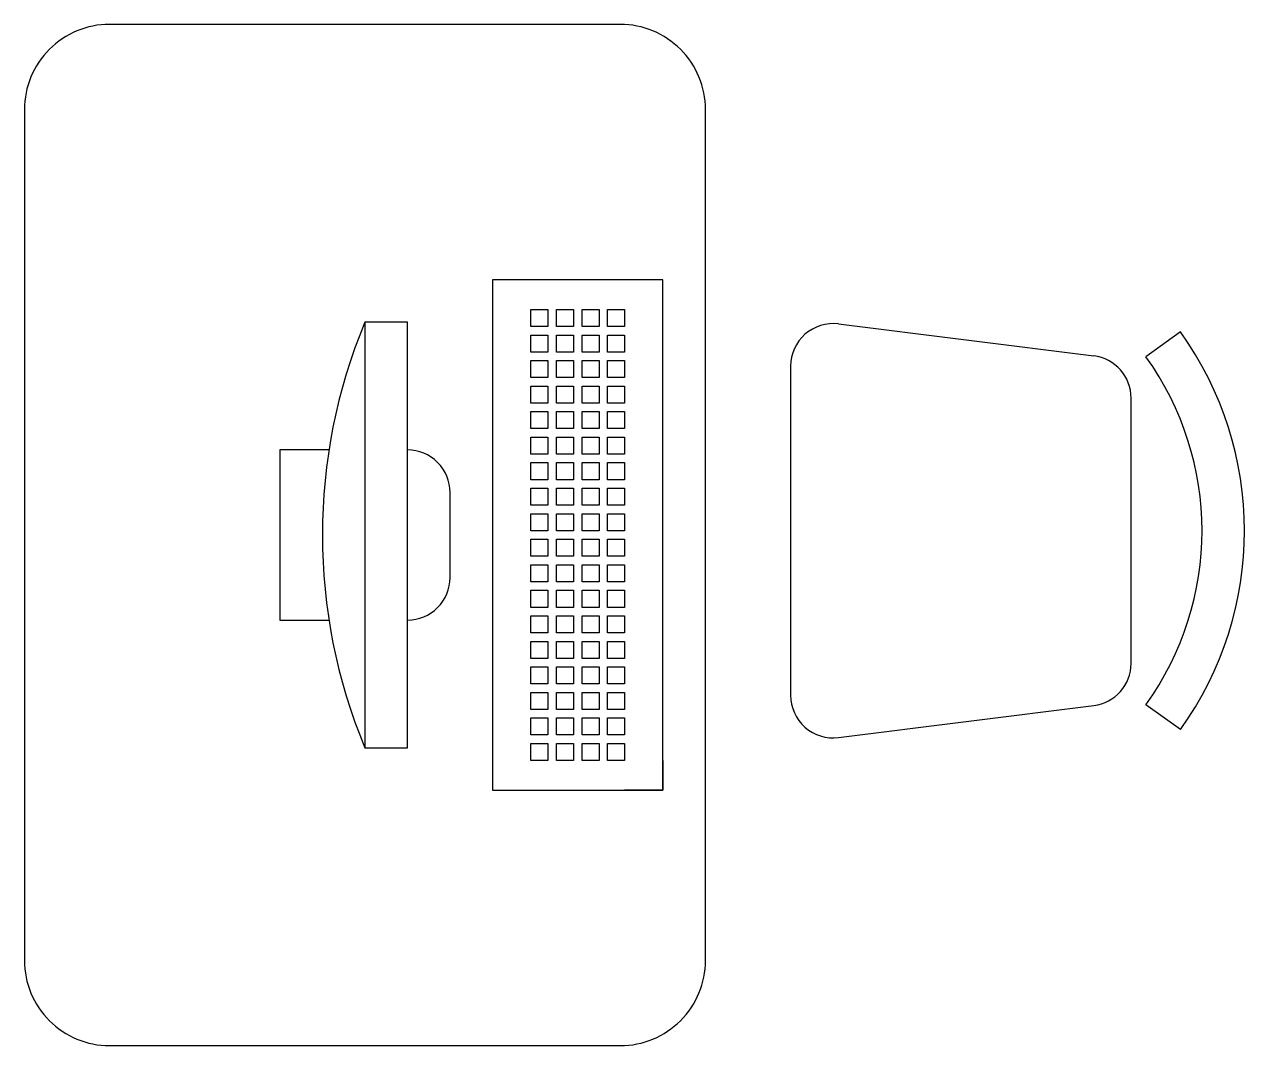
# Model space of a CAD drawing. Header units: millimetres. Extents: x 0 to 143, y 0 to 120.
import ezdxf

# ---------------------------------------------------------------- set-up
doc = ezdxf.new("R2010")
doc.units = ezdxf.units.MM

# ---------------------------------------------------------------- blocks, each defined once
blk = doc.blocks.new('*U4')
blk.add_lwpolyline([(1, -1), (-1, -1), (-1, 1), (1, 1)], close=True)
blk = doc.blocks.new('*U5')
at = {"color": 0, "linetype": 'ByBlock', "lineweight": -2, "transparency": 16777216}
for p in [(-9, 51), (-6, 51), (-3, 51), (0, 51), (-9, 48), (-6, 48), (-3, 48), (0, 48), (-9, 45), (-6, 45), (-3, 45), (0, 45), (-9, 42), (-6, 42), (-3, 42), (0, 42), (-9, 39), (-6, 39), (-3, 39), (0, 39), (-9, 36), (-6, 36), (-3, 36), (0, 36), (-9, 33), (-6, 33), (-3, 33), (0, 33), (-9, 30), (-6, 30), (-3, 30), (0, 30), (-9, 27), (-6, 27), (-3, 27), (0, 27), (-9, 24), (-6, 24), (-3, 24), (0, 24), (-9, 21), (-6, 21), (-3, 21), (0, 21), (-9, 18), (-6, 18), (-3, 18), (0, 18), (-9, 15), (-6, 15), (-3, 15), (0, 15), (-9, 12), (-6, 12), (-3, 12), (0, 12), (-9, 9), (-6, 9), (-3, 9), (0, 9), (-9, 6), (-6, 6), (-3, 6), (0, 6), (-9, 3), (-6, 3), (-3, 3), (0, 3), (-9, 0), (-6, 0), (-3, 0), (0, 0)]:
    blk.add_blockref('*U4', p, dxfattribs=at)

msp = doc.modelspace()

# ---------------------------------------------------------------- linework, layer by layer
for p, q in [((95.62, 84.8), (125.62, 81.05)), ((135.8, 83.86), (131.75, 80.94)), ((90, 79.84), (90, 60.5)), ((130, 60.5), (130, 76.09)), ((135.8, 37.14), (131.75, 40.06))]:
    msp.add_line(p, q)
msp.add_lwpolyline([(10, 0), (70, 0, 0.414214), (80, 10), (80, 110, 0.414214), (70, 120), (10, 120, 0.414214), (0, 110), (0, 10, 0.414214)], format="xyb", close=True)
for points in [[(55, 30), (75, 30), (75, 90), (55, 90)], [(40, 35), (45, 35), (45, 85), (40, 85)]]:
    msp.add_lwpolyline(points, close=True)
for points in [[(90, 79.84), (90, 41.16, 0.451123), (95.62, 36.2), (125.62, 39.95, 0.378242), (130, 44.91), (130, 60.5)], [(45, 50, 0.414214), (50, 55), (50, 65, 0.414214), (45, 70)]]:
    msp.add_lwpolyline(points, format="xyb")
for points in [[(35.77, 70), (30, 70), (30, 50), (35.77, 50)], [(55, 33.5), (55, 30), (59.5, 30)], [(75, 33.5), (75, 30), (70.5, 30)]]:
    msp.add_lwpolyline(points)
for centre, radius, start, end in [((100, 60), 65, 157.3801, 202.6199), ((95, 79.84), 5, 82.875, 180), ((103.33, 60.5), 40, 324.2703, 35.7297), ((125, 76.09), 5, 0, 82.875), ((103.33, 60.5), 35, 324.2703, 35.7297)]:
    msp.add_arc(centre, radius, start, end)

# ---------------------------------------------------------------- block references
msp.add_blockref('*U5', (69.5, 34.5))

doc.saveas('drawing.dxf')
